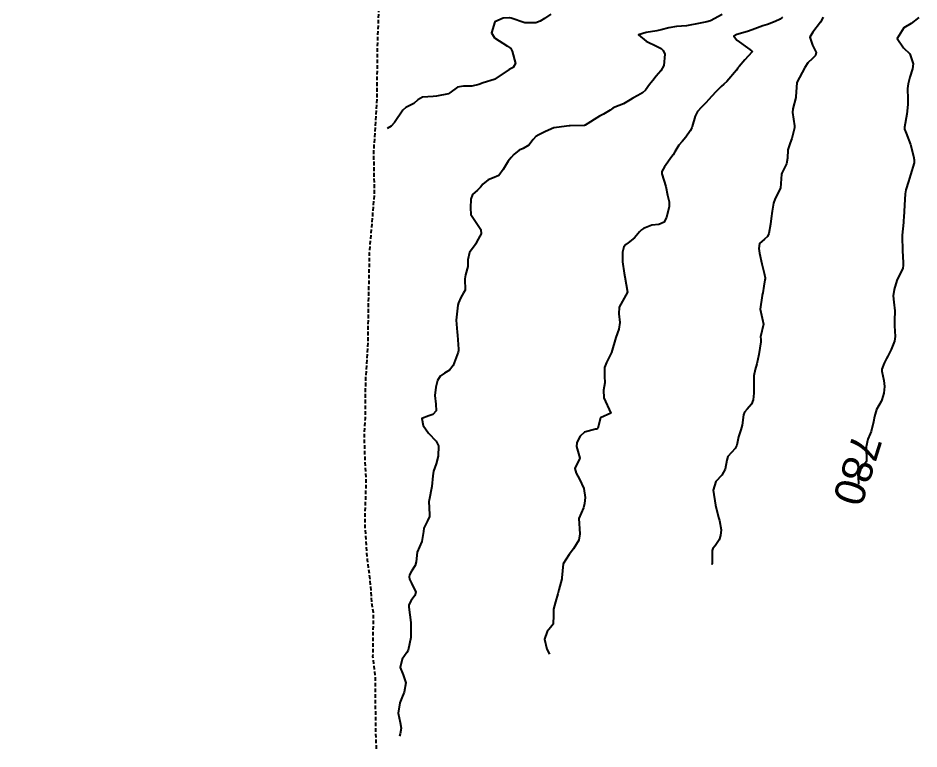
# Model space of a CAD drawing. Header units: metres. Extents: x 318500 to 325275, y 7408834 to 7428799.
# Drawn here: x 321000 to 321119, y 7408833.6 to 7408930.2 of the extents above; entities that cross this region are included whole.
import ezdxf
from ezdxf.enums import TextEntityAlignment as Align

# ---------------------------------------------------------------- set-up
doc = ezdxf.new("R2010")
doc.units = ezdxf.units.M
doc.header["$MEASUREMENT"] = 0
doc.linetypes.add('DASHED', pattern=[0.75, 0.5, -0.25])
for name, color, linetype in [('Cotas', 45, 'Continuous'), ('Curvas de Nivel 1m', 11, 'Continuous'), ('Curvas de Nivel 5m', 15, 'Continuous')]:
    doc.layers.add(name, color=color, linetype=linetype)
doc.layers.add('Área', color=255, linetype='DASHED', plot=False)
doc.styles.add('ARIAL', font='arial.ttf')

msp = doc.modelspace()

# ---------------------------------------------------------------- linework, layer by layer
at = {"layer": 'Curvas de Nivel 1m', "flags": 128}
for points, elevation in [([(321064.91, 7408930.26), (321064.06, 7408930.23), (321062.94, 7408929.72), (321062.53, 7408928.26), (321062.92, 7408927.62), (321064.61, 7408926.52), (321064.9, 7408926.35), (321065.06, 7408926.22), (321065.24, 7408925.87), (321065.67, 7408924.21), (321065.39, 7408923.68), (321064.86, 7408923.42), (321063.07, 7408922.25), (321062.94, 7408922.16), (321062.85, 7408922.12), (321061.43, 7408921.68), (321060.84, 7408921.43), (321059.9, 7408921.22), (321058.83, 7408921.24), (321058.05, 7408921.1), (321057, 7408920.33), (321056.89, 7408920.26), (321056.82, 7408920.23), (321055.27, 7408919.9), (321054.81, 7408919.87), (321053.4, 7408919.78), (321052.81, 7408919.43), (321052.25, 7408918.94), (321051.22, 7408918.4), (321050.79, 7408918.04), (321049.71, 7408916.43), (321049.26, 7408915.94), (321048.76, 7408915.62)], 784), ([(321092.96, 7408930.69), (321091.43, 7408929.87), (321090.95, 7408929.71), (321089.42, 7408929.42), (321088.94, 7408929.33), (321088.25, 7408929.22), (321086.94, 7408929.09), (321085.93, 7408928.93), (321084.94, 7408928.69), (321084.34, 7408928.56), (321082.93, 7408928.32), (321081.93, 7408928), (321082.92, 7408927.17), (321084.38, 7408926.49), (321084.9, 7408926.21), (321085.17, 7408925.96), (321085.39, 7408925.46), (321085.29, 7408923.95), (321084.86, 7408923.25), (321084.28, 7408922.55), (321083.82, 7408921.97), (321083.38, 7408921.43), (321082.83, 7408920.7), (321082.46, 7408920.35), (321081.83, 7408919.99), (321081.17, 7408919.65), (321080.81, 7408919.41), (321079.93, 7408918.89), (321078.8, 7408918.44), (321078.54, 7408918.3), (321078.17, 7408918.05), (321077.3, 7408917.54), (321076.78, 7408917.25), (321074.88, 7408916.09), (321074.81, 7408916.05), (321074.77, 7408916.03), (321072.89, 7408915.99), (321072.77, 7408915.98), (321071.12, 7408915.78), (321070.76, 7408915.7), (321069.66, 7408915.25), (321068.75, 7408914.81), (321068.35, 7408914.57), (321068.01, 7408914.18), (321067.46, 7408913.45), (321066.72, 7408912.99), (321066.16, 7408912.76), (321065.47, 7408912.21), (321065.12, 7408911.81), (321064.7, 7408911.32), (321064.04, 7408910.23), (321063.49, 7408909.43), (321062.67, 7408909.07), (321062.06, 7408908.87), (321061.38, 7408908.27), (321061.07, 7408907.86), (321060.65, 7408907.49), (321060, 7408906.92), (321059.8, 7408906.29), (321059.74, 7408905.17), (321059.81, 7408904.29), (321060.59, 7408903.08), (321061.1, 7408902.27), (321061.14, 7408901.71), (321060.56, 7408900.69), (321060.43, 7408900.41), (321060.35, 7408900.28), (321059.6, 7408899.23), (321059.39, 7408898.29), (321059.41, 7408897.4), (321059.08, 7408896.29), (321058.99, 7408895.79), (321059.04, 7408894.29), (321058.84, 7408893.92), (321058.46, 7408893.3), (321058.16, 7408892.59), (321058.09, 7408892.31), (321058.01, 7408891.88), (321057.84, 7408890.31), (321057.99, 7408888.72), (321058.04, 7408888.31), (321058.17, 7408886.49), (321058.16, 7408886.3), (321058.11, 7408886.06), (321057.46, 7408884.31), (321056.96, 7408883.7), (321056.32, 7408883.29), (321055.74, 7408882.91), (321055.39, 7408882.34), (321055.17, 7408881.47), (321055.02, 7408880.35), (321055.16, 7408879.23), (321055.2, 7408878.35), (321054.75, 7408877.85), (321054.25, 7408877.68), (321053.3, 7408877.31), (321053.5, 7408876.37), (321054.22, 7408875.38), (321055.23, 7408874.34), (321055.54, 7408873.69), (321055.46, 7408872.34), (321055.19, 7408871.32), (321054.86, 7408870.35), (321054.76, 7408869.74), (321054.62, 7408868.35), (321054.28, 7408866.53), (321054.26, 7408866.36), (321054.35, 7408864.63), (321054.32, 7408864.36), (321054.06, 7408863.78), (321053.59, 7408862.82), (321053.52, 7408862.37), (321053.33, 7408861.06), (321053.01, 7408860.37), (321052.72, 7408859.66), (321052.55, 7408858.37), (321052.44, 7408857.91), (321051.97, 7408857.14), (321051.71, 7408856.64), (321051.66, 7408856.38), (321051.67, 7408856.1), (321051.95, 7408855.55), (321052.52, 7408854.37), (321052.38, 7408853.93), (321051.92, 7408853.26), (321051.62, 7408852.68), (321051.59, 7408852.38), (321051.88, 7408850.38), (321051.86, 7408848.38), (321051.5, 7408846.72), (321051.34, 7408846.39), (321050.71, 7408845.5), (321050.45, 7408844.4), (321050.84, 7408843.45), (321051.22, 7408842.39), (321050.99, 7408841.17), (321050.66, 7408840.4), (321050.41, 7408839.73), (321050.2, 7408838.4), (321050.47, 7408837.16), (321050.59, 7408836.4), (321050.46, 7408835.63), (321050.38, 7408835.32)], 783), ([(321070.37, 7408930.74), (321069.52, 7408930.16), (321068.95, 7408929.83), (321068.38, 7408929.61), (321066.94, 7408929.59), (321065.12, 7408930.22), (321064.95, 7408930.26)], 784), ([(321100.96, 7408930.34), (321100.63, 7408930.07), (321099.96, 7408929.75), (321098.95, 7408929.38), (321098.34, 7408929.18), (321096.94, 7408928.66), (321096.3, 7408928.44), (321094.93, 7408928.05), (321094.52, 7408927.83), (321094.92, 7408927.31), (321096.63, 7408926.08), (321096.9, 7408925.87), (321096.95, 7408925.8), (321096.94, 7408925.76), (321096.9, 7408925.71), (321095.98, 7408924.71), (321095.2, 7408923.82), (321095.06, 7408923.63), (321094.87, 7408923.33), (321093.58, 7408921.84), (321093.19, 7408921.5), (321092.84, 7408921.19), (321092.17, 7408920.52), (321091.58, 7408919.87), (321091.22, 7408919.47), (321090.81, 7408919.03), (321090.23, 7408918.45), (321089.73, 7408917.89), (321089.42, 7408917.25), (321089.03, 7408915.9), (321088.95, 7408915.71), (321088.76, 7408915.34), (321088.19, 7408914.47), (321087.68, 7408913.92), (321087.25, 7408913.41), (321086.72, 7408912.55), (321086.49, 7408912.16), (321086.33, 7408911.94), (321085.34, 7408910.59), (321084.99, 7408909.96), (321084.99, 7408909.65), (321085.54, 7408907.95), (321085.74, 7408906.84), (321085.96, 7408905.94), (321085.97, 7408905.29), (321085.64, 7408903.94), (321085.3, 7408903.25), (321084.6, 7408902.96), (321083.7, 7408902.86), (321082.59, 7408902.42), (321082.32, 7408902.25), (321082.07, 7408901.99), (321081.39, 7408901.17), (321080.56, 7408900.51), (321080.26, 7408900.31), (321080, 7408900.02), (321079.82, 7408899.3), (321079.82, 7408898.02), (321080.02, 7408896.5), (321080.13, 7408896.02), (321080.47, 7408894.01), (321079.37, 7408892.03), (321079.31, 7408891.16), (321079.47, 7408890.02), (321079.33, 7408889.1), (321078.95, 7408888.03), (321078.37, 7408886.04), (321077.7, 7408884.7), (321077.45, 7408884.05), (321077.44, 7408882.93), (321077.48, 7408882.05), (321077.3, 7408881.05), (321077.33, 7408880.05), (321078.26, 7408878.04), (321076.91, 7408877.4), (321076.54, 7408876.06), (321076.37, 7408875.92), (321076.23, 7408875.89), (321074.8, 7408875.5), (321074.21, 7408874.97), (321073.9, 7408874.4), (321073.79, 7408874.1), (321073.72, 7408873.62), (321074.18, 7408872.09), (321073.54, 7408870.72), (321073.71, 7408870.1), (321074.14, 7408869.3), (321074.72, 7408868.08), (321074.89, 7408866.86), (321074.81, 7408866.08), (321074.67, 7408865.51), (321074.07, 7408864.09), (321074.18, 7408862.09), (321074.03, 7408861.25), (321073.36, 7408860.1), (321072.78, 7408859.33), (321071.99, 7408858.12), (321071.82, 7408856.27), (321071.79, 7408856.12), (321071.39, 7408854.68), (321071.26, 7408854.13), (321070.95, 7408853.11), (321070.69, 7408852.13), (321070.7, 7408851.33), (321070.67, 7408850.13), (321070.33, 7408849.68), (321069.87, 7408849.19), (321069.52, 7408848.15), (321069.84, 7408846.82), (321070.16, 7408846.19)], 782), ([(321106.29, 7408930.34), (321105.94, 7408929.68), (321104.94, 7408928.36), (321104.54, 7408927.7), (321104.91, 7408926.66), (321105.4, 7408925.68), (321105.29, 7408925.29), (321104.89, 7408924.9), (321104.28, 7408924.3), (321103.88, 7408923.7), (321102.85, 7408921.72), (321102.72, 7408919.82), (321102.71, 7408919.72), (321102.31, 7408918.22), (321102.24, 7408917.73), (321102.51, 7408915.98), (321102.52, 7408915.72), (321102.17, 7408914.3), (321101.96, 7408913.73), (321101.66, 7408912.8), (321101.58, 7408911.73), (321101.46, 7408910.98), (321100.85, 7408909.74), (321100.81, 7408909.62), (321100.66, 7408907.74), (321099.99, 7408906.4), (321099.77, 7408905.75), (321099.59, 7408904.72), (321099.46, 7408903.76), (321099.35, 7408903), (321099.15, 7408901.76), (321098.98, 7408901.35), (321098.57, 7408901.01), (321097.91, 7408900.43), (321097.82, 7408899.78), (321097.92, 7408899.15), (321098.22, 7408897.77), (321098.51, 7408896.5), (321098.64, 7408895.91), (321098.65, 7408895.77), (321098.63, 7408895.64), (321098.49, 7408894.79), (321098.34, 7408893.9), (321098.32, 7408893.77), (321098.26, 7408893.57), (321098.01, 7408891.78), (321098.42, 7408889.77), (321098.05, 7408888.12), (321098.07, 7408887.77), (321098.07, 7408887.46), (321097.83, 7408885.78), (321097.57, 7408884.56), (321097.31, 7408883.79), (321097.16, 7408882.96), (321097.15, 7408881.79), (321097.16, 7408880.65), (321097.08, 7408879.79), (321096.85, 7408879.23), (321096.27, 7408878.57), (321095.92, 7408878.15), (321095.77, 7408877.8), (321095.6, 7408876.45), (321095.43, 7408875.81), (321095.14, 7408874.89), (321094.9, 7408873.81), (321094.67, 7408873.35), (321094.2, 7408872.82), (321093.74, 7408872.28), (321093.57, 7408871.83), (321093.37, 7408870.62), (321092.91, 7408869.84), (321092.14, 7408868.99), (321091.77, 7408867.86), (321092.1, 7408865.85), (321092.48, 7408864.25), (321092.61, 7408863.84), (321092.83, 7408862.61), (321092.77, 7408861.84), (321092.59, 7408861.29), (321092.03, 7408860.49), (321091.75, 7408860.13), (321091.65, 7408859.86), (321091.66, 7408858.19), (321091.62, 7408857.99)], 781)]:
    msp.add_lwpolyline(points, dxfattribs=dict(at, elevation=elevation))
at = {"layer": 'Curvas de Nivel 5m', "elevation": 780, "flags": 128}
msp.add_lwpolyline([(321118.96, 7408930.29), (321117.93, 7408929.52), (321116.94, 7408928.93), (321116.08, 7408927.54), (321116.91, 7408926.29), (321117.77, 7408925.52), (321118.21, 7408924.18), (321118.1, 7408923.51), (321117.75, 7408922.41), (321117.52, 7408921.52), (321117.46, 7408920.9), (321117.5, 7408919.52), (321117.51, 7408918.82), (321117.35, 7408917.52), (321117.05, 7408915.8), (321117.05, 7408915.53), (321117.27, 7408915.02), (321117.83, 7408913.51), (321118.26, 7408911.97), (321118.34, 7408911.51), (321118.31, 7408911.11), (321117.86, 7408909.51), (321117.56, 7408908.64), (321117.24, 7408907.52), (321117.15, 7408907.02), (321117.03, 7408905.52), (321116.95, 7408903.87), (321116.93, 7408903.53), (321116.9, 7408903.23), (321116.75, 7408901.53), (321116.74, 7408901.37), (321116.77, 7408899.53), (321116.88, 7408897.87), (321116.89, 7408897.52), (321116.85, 7408897.2), (321116.51, 7408896.5), (321116.17, 7408895.87), (321116.03, 7408895.54), (321115.67, 7408894.35), (321115.57, 7408893.54), (321115.62, 7408892.7), (321115.76, 7408891.54), (321115.71, 7408890.26), (321115.71, 7408889.54), (321115.81, 7408888.13), (321115.72, 7408887.54), (321115.28, 7408886.45), (321114.84, 7408885.55), (321114.67, 7408885.25), (321114.36, 7408884.61), (321114.06, 7408883.84), (321114.05, 7408883.56), (321114.32, 7408882.33), (321114.41, 7408881.56), (321114.3, 7408880.68), (321114.06, 7408879.8), (321113.95, 7408879.56), (321113.35, 7408878.49), (321113.07, 7408877.57), (321112.96, 7408876.86), (321112.63, 7408875.58), (321112.51, 7408875.29), (321112.22, 7408874.58), (321112, 7408873.58), (321112.03, 7408871.74), (321111.97, 7408871.58), (321111.22, 7408870.54), (321110.92, 7408869.6), (321110.99, 7408868.63)], dxfattribs=at)
at = {"layer": 'Área', "flags": 128}
msp.add_lwpolyline([(321047.33, 7408833.65), (321047.25, 7408836.04), (321047.18, 7408843.19), (321046.87, 7408845.88), (321046.94, 7408851.67), (321046.75, 7408852.69), (321046.5, 7408856.09), (321046.14, 7408858.63), (321045.83, 7408863.19), (321045.84, 7408864.49), (321045.99, 7408869.18), (321045.84, 7408871.51), (321045.73, 7408875.18), (321045.86, 7408877.31), (321045.88, 7408880.32), (321045.92, 7408882.43), (321046.21, 7408886.79), (321046.27, 7408891.43), (321046.43, 7408899.25), (321047.09, 7408907.15), (321047.02, 7408910.16), (321047.03, 7408910.49), (321046.97, 7408912.26), (321047.42, 7408919.62), (321047.46, 7408925.17), (321047.51, 7408927.65), (321048, 7408939.28), (321048.07, 7408941.73), (321048.46, 7408946.87), (321048.62, 7408948.45), (321049.03, 7408950.12), (321049.31, 7408952.16), (321050.21, 7408958.65), (321050.52, 7408961.11), (321051.4, 7408965.46), (321052.54, 7408973.54), (321055.09, 7408987.9), (321056.24, 7408995.87), (321057.14, 7409000.48), (321057.56, 7409001.91), (321058.09, 7409004.39), (321058.28, 7409006.28), (321059.4, 7409011.71), (321060.3, 7409015.06), (321061.15, 7409018.54), (321061.19, 7409019.44), (321061.5, 7409022.01), (321062.2, 7409026.8), (321062.86, 7409029.54), (321062.86, 7409029.65), (321063.7, 7409038.74), (321064.92, 7409044.02), (321065.24, 7409046.21), (321065.47, 7409048.71), (321065.67, 7409049.94), (321065.76, 7409051.24), (321066.08, 7409057.62), (321066.94, 7409064.87), (321067.56, 7409069.26), (321067.99, 7409072.53), (321068.09, 7409074.33), (321069.22, 7409084.31), (321070.05, 7409088.61), (321070.53, 7409094.18), (321070.71, 7409095.42), (321070.86, 7409100.46), (321070.7, 7409105.28), (321070.85, 7409109.59), (321070.37, 7409116.3), (321070.25, 7409117.78), (321067.82, 7409139.73), (321067.5, 7409141.1), (321066.95, 7409142.94), (321063.46, 7409154.99), (321062.88, 7409157.68), (321062.33, 7409159.9), (321060.67, 7409165.2), (321060.53, 7409165.8), (321059.23, 7409170.09), (321058.4, 7409172.55), (321052.1, 7409190.6), (321049.32, 7409197.25), (321048.86, 7409197.99), (321047.73, 7409199.8), (321042.2, 7409211.89), (321041.34, 7409213.76), (321040.48, 7409215.78), (321039.87, 7409217.12), (321039.58, 7409217.83), (321038.9, 7409219.57), (321037.98, 7409221.49), (321036.84, 7409223.77), (321033.89, 7409230.76), (321032.82, 7409232.45), (321030.14, 7409237.77), (321026.43, 7409243.64), (321025.91, 7409244.45), (321025.15, 7409245.58), (321021.13, 7409252.75), (321020.08, 7409254.21), (321019.11, 7409255.9), (321018.39, 7409257.03), (321017.67, 7409258.28), (321013.67, 7409264.13), (321013.23, 7409264.89), (321012.11, 7409266.37), (321010.43, 7409268.78), (321008.86, 7409270.87), (321007.66, 7409272.37), (321004.37, 7409277.33), (321001.5, 7409282.05), (321000.72, 7409283), (321000, 7409283.91)], dxfattribs=at)

# ---------------------------------------------------------------- texts
at = {"layer": 'Cotas', "style": 'ARIAL'}
msp.add_text('780', height=4, rotation=252.4277, dxfattribs=at).set_placement((321110.84, 7408870.53, 780), align=Align.MIDDLE_CENTER)

doc.saveas('drawing.dxf')
